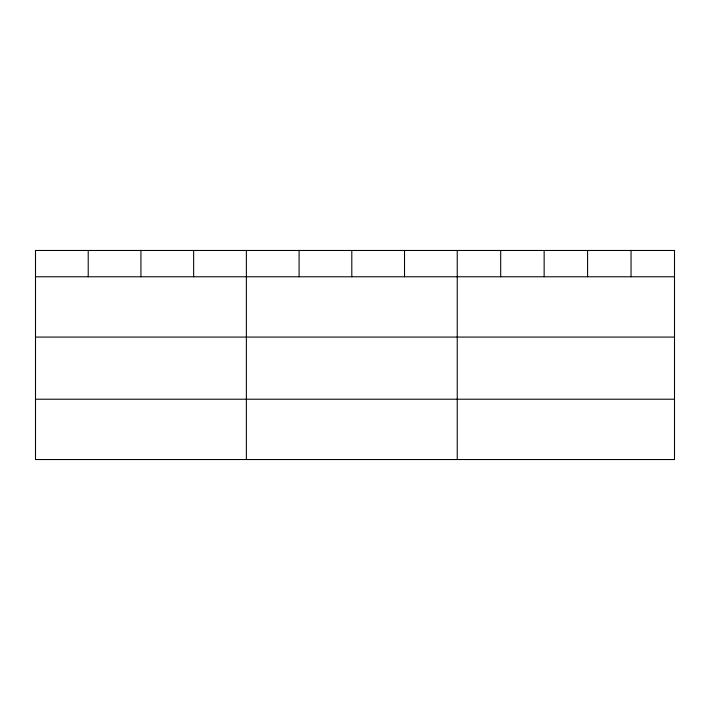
<?xml version="1.0" encoding="UTF-8"?>
<svg xmlns="http://www.w3.org/2000/svg" width="710" height="710" viewBox="0 0 710 710"><rect width="100%" height="100%" fill="white"/><g stroke="black" fill="none" stroke-linecap="round" stroke-linejoin="round"><path stroke-width="1.06" d="M35.5 276.767L674.5 276.767M35.5 337.081L674.5 337.081M35.5 399.215L674.5 399.215M631.048 250.47L631.048 276.767M587.596 250.47L587.596 276.767M544.144 250.47L544.144 276.767M500.692 250.47L500.692 276.767M457.24 250.47L457.24 459.53M404.522 250.47L404.522 276.767M351.805 250.47L351.805 276.767M299.087 250.47L299.087 276.767M246.37 250.47L246.37 459.53M193.652 250.47L193.652 276.767M140.935 250.47L140.935 276.767M88.218 250.47L88.218 276.767M674.5 250.47L35.5 250.47L35.5 459.53L674.5 459.53L674.5 250.47"/></g></svg>
